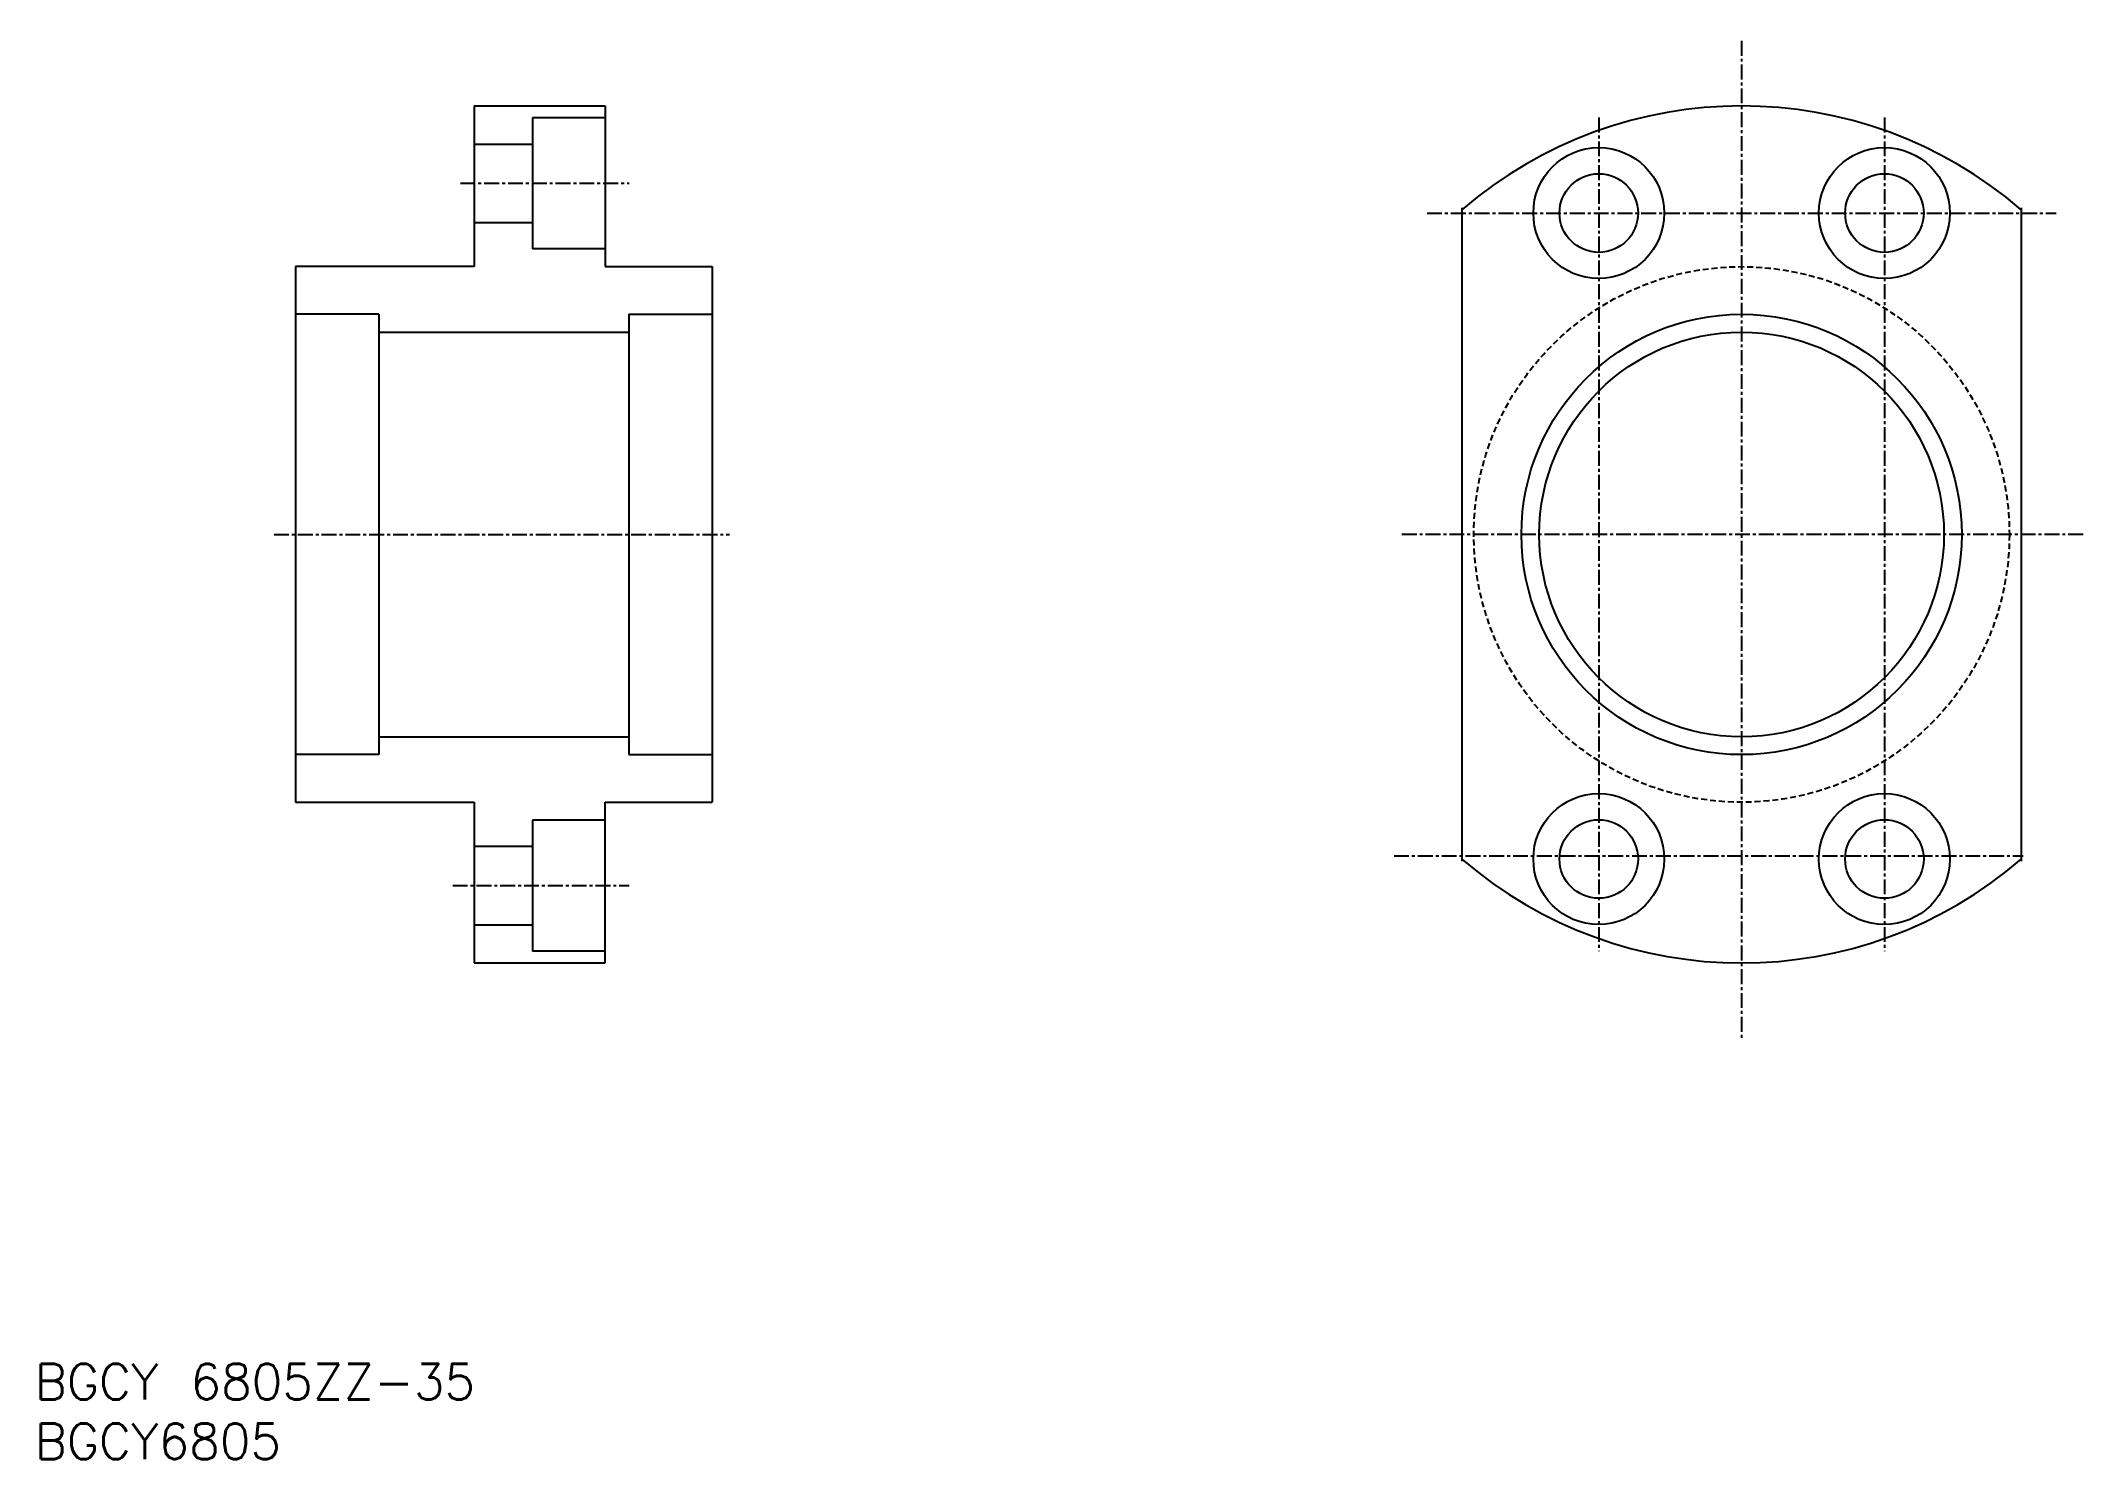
# Model space of a CAD drawing. Extents: x 45 to 217, y 37 to 156.
import ezdxf
from ezdxf.enums import TextEntityAlignment as Align

# ---------------------------------------------------------------- set-up
doc = ezdxf.new("R2010")
doc.units = 0
doc.linetypes.add('CENTER', pattern=[2, 1.25, -0.25, 0.25, -0.25])
doc.linetypes.add('DASHED', pattern=[0.75, 0.5, -0.25])
doc.layers.get('0').update_dxf_attribs({"linetype": 'CONTINUOUS'})
doc.layers.add('CENTER', color=1, linetype='CENTER')
doc.styles.get("Standard").update_dxf_attribs({"font": 'txt.shx', "bigfont": 'extfont.shx'})

msp = doc.modelspace()

# ---------------------------------------------------------------- linework, layer by layer
at = {"color": 7, "linetype": 'CONTINUOUS'}
for p, q in [((81.7, 150.98), (92.7, 150.98)), ((81.7, 150.98), (81.7, 137.48)), ((86.6, 149.98), (86.6, 138.98)), ((92.7, 149.98), (86.6, 149.98)), ((92.7, 150.98), (92.7, 137.48)), ((81.7, 147.78), (86.6, 147.78)), ((81.7, 141.18), (86.6, 141.18)), ((164.7, 142.43), (164.7, 87.54)), ((211.7, 142.43), (211.7, 87.54)), ((81.7, 137.48), (66.7, 137.48)), ((66.7, 137.48), (66.7, 92.48)), ((92.7, 138.98), (86.6, 138.98)), ((92.7, 137.48), (101.7, 137.48)), ((101.7, 137.48), (101.7, 92.48)), ((73.7, 133.48), (66.7, 133.48)), ((73.7, 133.48), (73.7, 96.48)), ((94.7, 133.48), (94.7, 96.48)), ((94.7, 133.48), (101.7, 133.48)), ((73.7, 131.98), (94.7, 131.98)), ((73.7, 97.98), (94.7, 97.98)), ((73.7, 96.48), (66.7, 96.48)), ((94.7, 96.48), (101.7, 96.48)), ((66.7, 92.48), (81.7, 92.48)), ((81.7, 92.48), (81.7, 78.98)), ((86.6, 90.98), (86.6, 79.98)), ((92.7, 90.98), (86.6, 90.98)), ((92.7, 78.98), (92.7, 92.48)), ((92.7, 92.48), (101.7, 92.48)), ((81.7, 88.78), (86.6, 88.78)), ((81.7, 82.18), (86.6, 82.18)), ((81.7, 78.98), (92.7, 78.98)), ((92.7, 79.98), (86.6, 79.98))]:
    msp.add_line(p, q, dxfattribs=at)
for centre, radius in [((176.2, 141.98), 5.5), ((200.2, 141.98), 5.5), ((176.2, 141.98), 3.3), ((200.2, 141.98), 3.3), ((188.2, 114.98), 18.5), ((188.2, 114.98), 17), ((176.2, 87.71), 5.5), ((200.2, 87.71), 5.5), ((176.2, 87.71), 3.3), ((200.2, 87.71), 3.3)]:
    msp.add_circle(centre, radius, dxfattribs=at)
at = {"color": 3, "linetype": 'DASHED'}
msp.add_circle((188.2, 114.98), 22.5, dxfattribs=at)
at = {"color": 7, "linetype": 'CONTINUOUS'}
for start, end in [(49.2486, 130.7514), (229.2486, 310.7514)]:
    msp.add_arc((188.2, 114.98), 36, start, end, dxfattribs=at)
at = {"layer": 'CENTER', "color": 1, "linetype": 'CENTER'}
for p, q in [((188.2, 156.45), (188.2, 72.59)), ((176.2, 150), (176.2, 79.96)), ((200.2, 150), (200.2, 79.96)), ((80.55, 144.48), (94.74, 144.48)), ((161.77, 141.98), (214.62, 141.98)), ((64.89, 114.98), (103.15, 114.98)), ((216.9, 114.98), (159.5, 114.98)), ((159, 87.98), (211.85, 87.98)), ((79.9, 85.48), (94.74, 85.48))]:
    msp.add_line(p, q, dxfattribs=at)

# ---------------------------------------------------------------- texts
at = {"color": 7, "linetype": 'CONTINUOUS'}
for s, p in [('BGCY 6805ZZ-35', (44.78, 43.8)), ('BGCY6805', (44.78, 38.8))]:
    msp.add_text(s, height=3, dxfattribs=at).set_placement(p, align=Align.MIDDLE_LEFT)

doc.saveas('drawing.dxf')
